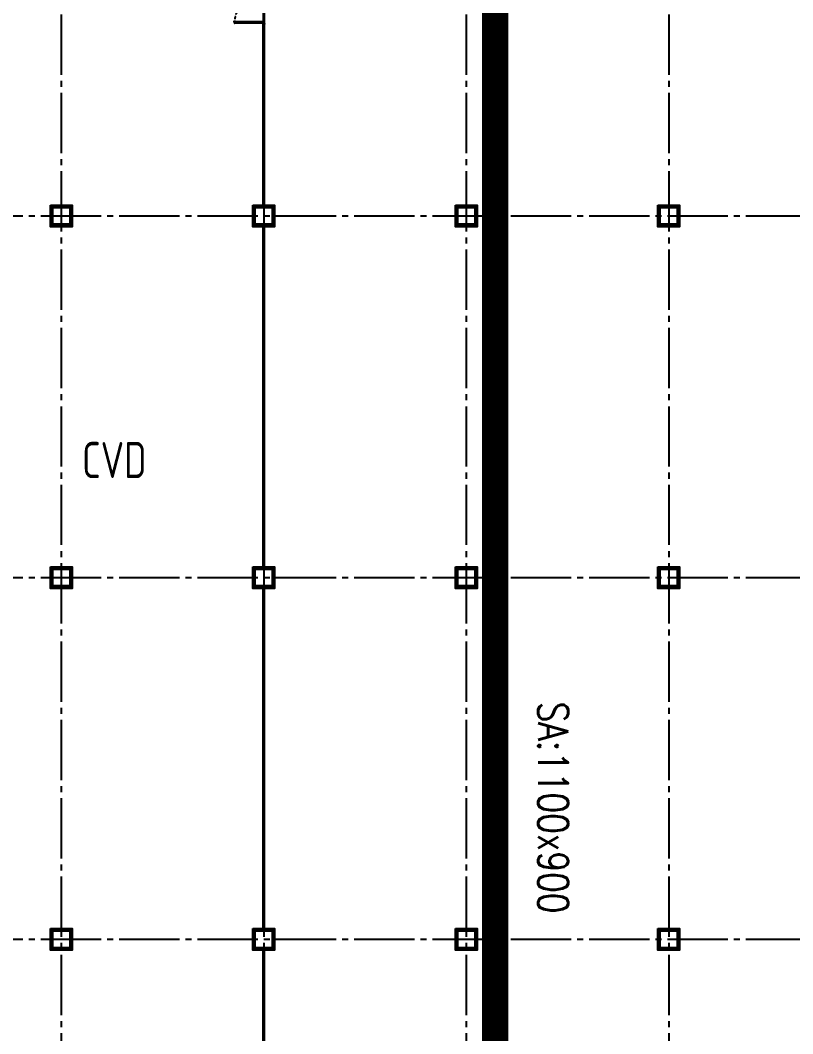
# Model space of a CAD drawing. Extents: x -960 to 27370, y -3283 to 11880.
# Drawn here: x 6670 to 9874, y 4108 to 8311 of the extents above; entities that cross this region are included whole.
import ezdxf
from ezdxf.enums import TextEntityAlignment as Align
from ezdxf.lldxf.tags import DXFTag

# ---------------------------------------------------------------- set-up
doc = ezdxf.new("R2010")
doc.units = 0
doc.header["$LTSCALE"] = 100
doc.linetypes.add('188K-SM-03-F10-ARCH-PA-Y2257103$0$DASHED', pattern=[19.05, 12.7, -6.35])
doc.linetypes.add('X-S-FAB-L10$0$COL-CEN-LIN', pattern=[3.25, 2.5, -0.25, 0.25, -0.25])
for name, color, linetype in [('0-xref', 8, 'Continuous'), ('188K-SM-03-F10-ARCH-PA-Y2257103$0$K-Door', 4, 'Continuous'), ('188K-SM-03-F10-ARCH-PA-Y2257103$0$K-P1S-4.2-單抗', 3, 'Continuous'), ('188K-SM-03-F10-ARCH-PA-Y2257103$0$K-P2D-4.2-雙抗', 30, 'Continuous'), ('188K-SM-03-F10-ARCH-PA-Y2257103$0$K-TXT', 7, 'Continuous'), ('188K-SM-03-F10-ARCH-PA-Y2257103$0$K-貼白鐵-1.5', 6, '188K-SM-03-F10-ARCH-PA-Y2257103$0$DASHED'), ('188K-SM-07-F15-HVAC-MA DUCT-Y2257103$0$0-MAU-SA', 5, 'Continuous'), ('188K-SM-07-F15-HVAC-MA DUCT-Y2257103$0$01-電力-CSA', 1, 'Continuous'), ('X-S-FAB-L10$0$0-DIM-TXT', 8, 'Continuous'), ('X-S-FAB-L10$0$BLOCK', 8, 'Continuous'), ('X-S-FAB-L10$0$CCL', 8, 'X-S-FAB-L10$0$COL-CEN-LIN'), ('X-S-FAB-L10$0$COL-S', 8, 'Continuous')]:
    doc.layers.add(name, color=color, linetype=linetype)
doc.styles.add('188K-SM-03-F10-ARCH-PA-Y2257103$0$14P7-XFDP10$0$AA-TXT', font='simplex.shx', dxfattribs={"width": 0.8, "bigfont": 'chineset.shx'})
doc.styles.add('188K-SM-03-F10-ARCH-PA-Y2257103$0$AA-TXT', font='isocp.shx', dxfattribs={"width": 0.8, "bigfont": 'chineset.shx'})
doc.styles.add('188K-SM-03-F10-ARCH-PA-Y2257103$0$Standard', font='txt.shx', dxfattribs={"bigfont": 'chineset.shx'})
doc.styles.add('188K-SM-07-F15-HVAC-MA DUCT-Y2257103$0$00-AEX$0$HKEC', font='romans.shx', dxfattribs={"bigfont": 'china.shx'})
doc.styles.add('X-S-FAB-L10$0$CHINA', font='simplex.shx', dxfattribs={"width": 0.75, "bigfont": 'chineset.shx'})
doc.styles.add('X-S-FAB-L10$0$Standard', font='', dxfattribs={"width": 0.8})
doc.styles.add('X-S-FAB-L10$0$TG_NOTE_TEXT', font='simplex.shx', dxfattribs={"width": 0.75, "bigfont": 'chineset.shx'})
doc.styles.get('X-S-FAB-L10$0$Standard').set_extended_font_data('Microsoft JhengHei')
tags = doc.linetypes.add('188K-SM-03-F10-ARCH-PA-Y2257103$0$S.P_LINE', pattern='A,12.7,-5.08,["S.P",188K-SM-03-F10-ARCH-PA-Y2257103$0$Standard,S=4,R=0,X=-2.54,Y=-1.27],-6.35', length=24.13).pattern_tags.tags
tags[6] = DXFTag(74, 10)

# ---------------------------------------------------------------- blocks, each defined once
blk = doc.blocks.new('X-S-FAB-L10$0$FAB2-L05')
at = {"layer": 'X-S-FAB-L10$0$CCL'}
for p, q in [((-19320, 11005), (-19320, 0)), ((-18480, 11005), (-18480, 0)), ((-17640, 11005), (-17640, 0)), ((-16800, 11005), (-16800, 0)), ((-26880, 8220), (1210, 8220)), ((-26880, 6720), (1210, 6720)), ((-26880, 5220), (1210, 5220))]:
    blk.add_line(p, q, dxfattribs=at)
at = {"layer": 'X-S-FAB-L10$0$COL-S'}
for points in [[(-19355, 8255), (-19285, 8255), (-19285, 8185), (-19355, 8185)], [(-18515, 8255), (-18445, 8255), (-18445, 8185), (-18515, 8185)], [(-17675, 8255), (-17605, 8255), (-17605, 8185), (-17675, 8185)], [(-16835, 8255), (-16765, 8255), (-16765, 8185), (-16835, 8185)], [(-19355, 6755), (-19285, 6755), (-19285, 6685), (-19355, 6685)], [(-18515, 6755), (-18445, 6755), (-18445, 6685), (-18515, 6685)], [(-17675, 6755), (-17605, 6755), (-17605, 6685), (-17675, 6685)], [(-16835, 6755), (-16765, 6755), (-16765, 6685), (-16835, 6685)], [(-19355, 5255), (-19285, 5255), (-19285, 5185), (-19355, 5185)], [(-18515, 5255), (-18445, 5255), (-18445, 5185), (-18515, 5185)], [(-17675, 5255), (-17605, 5255), (-17605, 5185), (-17675, 5185)], [(-16835, 5255), (-16765, 5255), (-16765, 5185), (-16835, 5185)]]:
    blk.add_lwpolyline(points, close=True, dxfattribs=at)
blk = doc.blocks.new('X-S-FAB-L10')
at = {"layer": 'X-S-FAB-L10$0$COL-S'}
for p, q in [((6805, 7535), (6875, 7535)), ((6805, 7465), (6805, 7535)), ((6875, 7535), (6875, 7465)), ((7645, 7535), (7715, 7535)), ((7645, 7465), (7645, 7535)), ((7715, 7535), (7715, 7465)), ((8485, 7535), (8555, 7535)), ((8485, 7465), (8485, 7535)), ((8555, 7535), (8555, 7465)), ((9325, 7535), (9395, 7535)), ((9325, 7465), (9325, 7535)), ((9395, 7535), (9395, 7465)), ((6875, 7465), (6805, 7465)), ((7715, 7465), (7645, 7465)), ((8555, 7465), (8485, 7465)), ((9395, 7465), (9325, 7465)), ((6805, 6035), (6875, 6035)), ((6805, 5965), (6805, 6035)), ((6875, 6035), (6875, 5965)), ((7645, 6035), (7715, 6035)), ((7645, 5965), (7645, 6035)), ((7715, 6035), (7715, 5965)), ((8485, 6035), (8555, 6035)), ((8485, 5965), (8485, 6035)), ((8555, 6035), (8555, 5965)), ((9325, 6035), (9395, 6035)), ((9325, 5965), (9325, 6035)), ((9395, 6035), (9395, 5965)), ((6875, 5965), (6805, 5965)), ((7715, 5965), (7645, 5965)), ((8555, 5965), (8485, 5965)), ((9395, 5965), (9325, 5965)), ((6805, 4535), (6875, 4535)), ((6805, 4465), (6805, 4535)), ((6875, 4535), (6875, 4465)), ((7645, 4535), (7715, 4535)), ((7645, 4465), (7645, 4535)), ((7715, 4535), (7715, 4465)), ((8485, 4535), (8555, 4535)), ((8485, 4465), (8485, 4535)), ((8555, 4535), (8555, 4465)), ((9325, 4535), (9395, 4535)), ((9325, 4465), (9325, 4535)), ((9395, 4535), (9395, 4465)), ((6875, 4465), (6805, 4465)), ((7715, 4465), (7645, 4465)), ((8555, 4465), (8485, 4465)), ((9395, 4465), (9325, 4465))]:
    blk.add_line(p, q, dxfattribs=at)
at = {"layer": 'X-S-FAB-L10$0$BLOCK'}
blk.add_blockref('X-S-FAB-L10$0$FAB2-L05', (26160, -720), dxfattribs=at)
at = {"style": 'X-S-FAB-L10$0$TG_NOTE_TEXT', "width": 0.5, "flags": 1}
for p in [(7463.301, 9020), (18268.251, 8649), (11197.77, 4800.167), (16485.801, 4800.167), (25420.27, 2635), (13360, 320.001, 0), (7463.301, -33.333)]:
    blk.add_attdef('WH', text='', height=20, dxfattribs=at).set_placement(p, align=Align.BOTTOM_LEFT)
at = {"width": 0.5}
for style, p in [('X-S-FAB-L10$0$TG_NOTE_TEXT', (7585, 9020)), ('X-S-FAB-L10$0$TG_NOTE_TEXT', (18389.95, 8649)), ('X-S-FAB-L10$0$TG_NOTE_TEXT', (11117.5, 4813.5)), ('X-S-FAB-L10$0$TG_NOTE_TEXT', (16607.5, 4813.5)), ('X-S-FAB-L10$0$TG_NOTE_TEXT', (25350, 2635)), ('X-S-FAB-L10$0$Standard', (13129.375, 325.001, 0)), ('X-S-FAB-L10$0$TG_NOTE_TEXT', (7585, -20))]:
    blk.add_attdef('DESC', text='', height=10, dxfattribs=dict(at, style=style)).set_placement(p, align=Align.BOTTOM_LEFT)
for tag, style, p in [('TYPE', 'X-S-FAB-L10$0$TG_NOTE_TEXT', (7619.286, 9020)), ('NO', 'X-S-FAB-L10$0$TG_NOTE_TEXT', (7650.095, 9020)), ('TYPE', 'X-S-FAB-L10$0$TG_NOTE_TEXT', (18424.236, 8649)), ('NO', 'X-S-FAB-L10$0$TG_NOTE_TEXT', (18455.045, 8649)), ('NO', 'X-S-FAB-L10$0$TG_NOTE_TEXT', (11088.595, 4813.5)), ('TYPE', 'X-S-FAB-L10$0$TG_NOTE_TEXT', (11151.786, 4813.5)), ('TYPE', 'X-S-FAB-L10$0$TG_NOTE_TEXT', (16641.786, 4813.5)), ('NO', 'X-S-FAB-L10$0$TG_NOTE_TEXT', (16672.595, 4813.5)), ('NO', 'X-S-FAB-L10$0$TG_NOTE_TEXT', (25313, 2635)), ('TYPE', 'X-S-FAB-L10$0$TG_NOTE_TEXT', (25350, 2635)), ('NO', 'X-S-FAB-L10$0$Standard', (13100, 320.001, 0)), ('TYPE', 'X-S-FAB-L10$0$Standard', (13129.375, 320.001, 0)), ('TYPE', 'X-S-FAB-L10$0$TG_NOTE_TEXT', (7619.286, -20)), ('NO', 'X-S-FAB-L10$0$TG_NOTE_TEXT', (7650.095, -20))]:
    blk.add_attdef(tag, text='', height=10, dxfattribs=dict(at, style=style)).set_placement(p, align=Align.BOTTOM_RIGHT)
at = {"style": 'X-S-FAB-L10$0$TG_NOTE_TEXT', "width": 0.5, "flags": 1}
for rotation, p in [(180, (43, 7480)), (180, (943, 7480)), (90, (24310, 3717.77)), (270, (17080, 1711.699))]:
    blk.add_attdef('WH', text='', height=20, rotation=rotation, dxfattribs=at).set_placement(p, align=Align.BOTTOM_LEFT)
at = {"width": 0.5}
for rotation, style, p in [(180, 'X-S-FAB-L10$0$Standard', (317.625, 7480)), (180, 'X-S-FAB-L10$0$Standard', (1217.625, 7480)), (90, 'X-S-FAB-L10$0$TG_NOTE_TEXT', (24310, 3647.5)), (270, 'X-S-FAB-L10$0$TG_NOTE_TEXT', (17080, 1605))]:
    blk.add_attdef('DESC', text='', height=10, rotation=rotation, dxfattribs=dict(at, style=style)).set_placement(p, align=Align.BOTTOM_LEFT)
for tag, rotation, style, p in [('TYPE', 180, 'X-S-FAB-L10$0$Standard', (317.625, 7480)), ('NO', 180, 'X-S-FAB-L10$0$Standard', (347, 7480)), ('TYPE', 180, 'X-S-FAB-L10$0$Standard', (1217.625, 7480)), ('NO', 180, 'X-S-FAB-L10$0$Standard', (1247, 7480)), ('TYPE', 90, 'X-S-FAB-L10$0$TG_NOTE_TEXT', (24310, 3647.5)), ('NO', 90, 'X-S-FAB-L10$0$TG_NOTE_TEXT', (24310, 3610.5)), ('TYPE', 270, 'X-S-FAB-L10$0$TG_NOTE_TEXT', (17080, 1605)), ('NO', 270, 'X-S-FAB-L10$0$TG_NOTE_TEXT', (17080, 1573))]:
    blk.add_attdef(tag, text='', height=10, rotation=rotation, dxfattribs=dict(at, style=style)).set_placement(p, align=Align.BOTTOM_RIGHT)
at = {"layer": 'X-S-FAB-L10$0$0-DIM-TXT', "style": 'X-S-FAB-L10$0$CHINA', "width": 0.75}
for p in [(667.414, 7855.1, -2689.4), (22627.353, 6728.814), (25644.722, 6728.814), (24778.787, 5569.051), (1118.252, 4980), (417.801, 4594.623), (23874.84, 4355), (22927.43, 4330.122), (23749.869, 3901.367), (417.801, 3765.236), (1118.252, 3730), (417.801, 3115.79), (536.882, 2227.832), (16908.994, 1782.652), (888.445, 880.466), (16977.43, 750), (18878.841, 750), (25641.221, 553.233), (21364.03, 526.894)]:
    blk.add_attdef('HIG', text='', height=80, dxfattribs=at).set_placement(p, align=Align.MIDDLE_LEFT)
blk = doc.blocks.new('188K-SM-03-F10-ARCH-PA-Y2257103$0$雙開門-2400×2400')
for p, q in [((225.2, 117.7), (223.8, 117.6)), ((229.2, 117.7), (225.2, 117.7)), ((225.2, 115.5), (229.2, 115.5)), ((229.2, 119), (229.2, 114.1)), ((230, 119), (229.2, 119)), ((229.2, 114.1), (230, 114.1)), ((230, 114.1), (230, 119)), ((0, 2.5), (0, -2.5)), ((0, -1.9), (0, 1.9)), ((0.6, 2.5), (3, 2.5)), ((3, 2.5), (3, 0.2)), ((3, 0.2), (3, 0.2)), ((239.4, 2.5), (237, 2.5)), ((237, 2.5), (237, -0.2)), ((237, -0.2), (237, 0)), ((240, 2.5), (240, -2.5)), ((240, -1.9), (240, 1.9)), ((3, -2.5), (0.6, -2.5)), ((4.7, -1.9), (3, -2.5)), ((3.7, -0.6), (3.9, -0.6)), ((3.9, -0.6), (4, -0.6)), ((4.1, -0.7), (4, -0.7)), ((4, -0.7), (4, -1.5)), ((4, -1.5), (4.6, -1.5)), ((4.5, -0.2), (4.1, -0.2)), ((4.1, -0.7), (4.1, -0.7)), ((4.6, -0.7), (4.5, -0.7)), ((4.5, -0.7), (4.5, -0.7)), ((4.6, -0.6), (4.7, -0.6)), ((4.6, -1.5), (4.6, -0.7)), ((4.7, -0.6), (4.8, -0.6)), ((5, -0.8), (5, -1.5)), ((235, -0.8), (235, -1.5)), ((235.3, -0.6), (235.2, -0.6)), ((235.4, -0.6), (235.3, -0.6)), ((235.3, -1.9), (237, -2.5)), ((235.4, -1.5), (235.4, -0.7)), ((235.4, -0.7), (235.5, -0.7)), ((236, -1.5), (235.4, -1.5)), ((235.5, -0.2), (235.9, -0.2)), ((235.5, -0.7), (235.5, -0.7)), ((235.9, -0.7), (235.9, -0.7)), ((235.9, -0.7), (236, -0.7)), ((236.1, -0.6), (236, -0.6)), ((236, -0.7), (236, -1.5)), ((236.3, -0.6), (236.1, -0.6)), ((237, -2.5), (239.4, -2.5))]:
    blk.add_line(p, q)
for points in [[(10.9, 121.6), (10.9, 123.4), (10.9, 121.6), (4.3, 121.6), (4.3, 121.5), (4.7, 121.5), (4.7, 120.4, 0.414214), (4.8, 120.3), (5, 120.3), (5, 120.4), (4.9, 120.4), (4.9, 121.4), (5, 121.4), (5, 4.1), (4.9, 4.1), (4.9, 5.1), (5, 5.1), (5, 5.2), (4.8, 5.2, 0.414214), (4.7, 5.1), (4.7, 4, 0.414214), (4.8, 3.8), (10.2, 3.8, 0.414214), (10.3, 4), (10.3, 5.1, 0.414214), (10.2, 5.2), (10, 5.2), (10, 5.1), (10.1, 5.1), (10.1, 4.1), (10, 4.1), (10, 121.4), (10.1, 121.4), (10.1, 120.4), (10, 120.4), (10, 120.3), (10.2, 120.3, 0.414214), (10.3, 120.4), (10.3, 121.4), (11.1, 121.4, 0.414214), (11.1, 121.4), (11.1, 123.6, 0.414214), (11.1, 123.7), (10.3, 123.7), (10.3, 123.4), (10.9, 123.4)], [(235.9, 121.6), (235.9, 123.4), (235.9, 121.6), (229.3, 121.6), (229.3, 121.5), (229.7, 121.5), (229.7, 120.4, 0.414214), (229.8, 120.3), (230, 120.3), (230, 120.4), (229.9, 120.4), (229.9, 121.4), (230, 121.4), (230, 4.1), (229.9, 4.1), (229.9, 5.1), (230, 5.1), (230, 5.2), (229.8, 5.2, 0.414214), (229.7, 5.1), (229.7, 4, 0.414214), (229.8, 3.8), (235.2, 3.8, 0.414214), (235.3, 4), (235.3, 5.1, 0.414214), (235.2, 5.2), (235, 5.2), (235, 5.1), (235.1, 5.1), (235.1, 4.1), (235, 4.1), (235, 121.4), (235.1, 121.4), (235.1, 120.4), (235, 120.4), (235, 120.3), (235.2, 120.3, 0.414214), (235.3, 120.4), (235.3, 121.4), (236.1, 121.4, 0.414214), (236.1, 121.4), (236.1, 123.6, 0.414214), (236.1, 123.7), (235.3, 123.7), (235.3, 123.4), (235.9, 123.4)], [(235.8, 117.7), (239.8, 117.7), (241.2, 117.6, -0.327495), (242, 116.9, -0.089847), (242.2, 106.2, -1.144881), (240.3, 106.6, 0.137079), (240.3, 114.9, 0.349357), (239.8, 115.5), (235.8, 115.5)]]:
    blk.add_lwpolyline(points, format="xyb")
blk.add_lwpolyline([(235, 114.1), (235, 119), (235.8, 119), (235.8, 114.1)], close=True)
at = {"ltscale": 500}
for points in [[(3.3, 0.3), (3.3, 3.1), (3, 3.1), (3, 0.3)], [(8.5, 3.8), (4, 3.8), (4, 4.1), (8.5, 4.1)], [(231.5, 3.8), (236, 3.8), (236, 4.1), (231.5, 4.1)], [(236.7, -0.1), (236.7, 3.1), (237, 3.1), (237, -0.1)]]:
    blk.add_lwpolyline(points, close=True, dxfattribs=at)
at = {"linetype": '188K-SM-03-F10-ARCH-PA-Y2257103$0$DASHED', "ltscale": 0.01}
for centre, start, end in [((3.5, 5.1), 0, 85.9993), ((236.5, 5.1), 94.0007, 180)]:
    blk.add_arc(centre, 116.5, start, end, dxfattribs=at)
for centre, radius, start, end in [((0.6, 1.9), 0.598, 90, 180), ((3.9, 0.2), 0.855, 178.2453, 256.7344), ((236.3, 0), 0.659, 270, 360), ((239.4, 1.9), 0.598, 0, 90), ((0.6, -1.9), 0.598, 180, 270), ((4.3, -0.6), 0.427, 111.7868, 180), ((4, -0.7), 0.11, 360, 90), ((4.3, -0.6), 0.427, 0, 68.2132), ((4.6, -0.7), 0.11, 90, 180), ((4.5, -1.5), 0.5, 288.9704, 0), ((4.8, -0.8), 0.2, 0, 90), ((235.2, -0.8), 0.2, 90, 180), ((235.5, -1.5), 0.5, 180, 251.0296), ((235.7, -0.6), 0.427, 111.7868, 180), ((235.4, -0.7), 0.11, 360, 90), ((235.7, -0.6), 0.427, 0, 68.2132), ((236, -0.7), 0.11, 90, 180), ((239.4, -1.9), 0.598, 270, 360)]:
    blk.add_arc(centre, radius, start, end)
for centre, major_axis, start_param, end_param in [((252.5, 110.9), (-21.3, 21.3), 0.585307, 0.943734), ((223.8, 106.3), (-0.707, 0.707), 0.872811, 4.284184), ((223.9, 116.7), (0.624, 0.624), 0.866962, 2.13291), ((239.6, 110.8), (-10.9, 10.9), 0.51383, 1.058752), ((225.3, 114.9), (-0.417, 0.417), -0.669314, 0.675093)]:
    blk.add_ellipse(centre, major_axis=major_axis, ratio=1, start_param=start_param, end_param=end_param)
at = {"ltscale": 500, "extrusion": (0, 0, -1)}
blk.add_ellipse((3.5, 3.6), major_axis=(0.495, 0.495), ratio=1, start_param=3.926991, end_param=10.210176, dxfattribs=at)
at = {"ltscale": 500}
blk.add_ellipse((236.5, 3.6), major_axis=(-0.495, 0.495), ratio=1, start_param=3.926991, end_param=10.210176, dxfattribs=at)
at = {"color": 8, "style": '188K-SM-03-F10-ARCH-PA-Y2257103$0$14P7-XFDP10$0$AA-TXT', "width": 0.8}
blk.add_text('2400x2400', height=12, dxfattribs=at).set_placement((120, -13.5), align=Align.MIDDLE_CENTER)
blk = doc.blocks.new('188K-SM-03-F10-ARCH-PA-Y2257103')
at = {"layer": '188K-SM-03-F10-ARCH-PA-Y2257103$0$K-P1S-4.2-單抗'}
for points in [[(6795, 7545), (6885, 7545), (6885, 7455), (6795, 7455)], [(6800, 7540), (6880, 7540), (6880, 7460), (6800, 7460)], [(7635, 7545), (7725, 7545), (7725, 7455), (7635, 7455)], [(7640, 7540), (7720, 7540), (7720, 7460), (7640, 7460)], [(8475, 7545), (8565, 7545), (8565, 7455), (8475, 7455)], [(8480, 7540), (8560, 7540), (8560, 7460), (8480, 7460)], [(9315, 7545), (9405, 7545), (9405, 7455), (9315, 7455)], [(9320, 7540), (9400, 7540), (9400, 7460), (9320, 7460)], [(6795, 6045), (6885, 6045), (6885, 5955), (6795, 5955)], [(6800, 6040), (6880, 6040), (6880, 5960), (6800, 5960)], [(7635, 6045), (7725, 6045), (7725, 5955), (7635, 5955)], [(7640, 6040), (7720, 6040), (7720, 5960), (7640, 5960)], [(8475, 6045), (8565, 6045), (8565, 5955), (8475, 5955)], [(8480, 6040), (8560, 6040), (8560, 5960), (8480, 5960)], [(9315, 6045), (9405, 6045), (9405, 5955), (9315, 5955)], [(9320, 6040), (9400, 6040), (9400, 5960), (9320, 5960)], [(6795, 4545), (6885, 4545), (6885, 4455), (6795, 4455)], [(6800, 4540), (6880, 4540), (6880, 4460), (6800, 4460)], [(7635, 4545), (7725, 4545), (7725, 4455), (7635, 4455)], [(7640, 4540), (7720, 4540), (7720, 4460), (7640, 4460)], [(8475, 4545), (8565, 4545), (8565, 4455), (8475, 4455)], [(8480, 4540), (8560, 4540), (8560, 4460), (8480, 4460)], [(9315, 4545), (9405, 4545), (9405, 4455), (9315, 4455)], [(9320, 4540), (9400, 4540), (9400, 4460), (9320, 4460)]]:
    blk.add_lwpolyline(points, close=True, dxfattribs=at)
at = {"layer": '188K-SM-03-F10-ARCH-PA-Y2257103$0$K-P2D-4.2-雙抗'}
for p, q in [((7677.5, 7545), (7677.5, 8295)), ((7677.5, 7545), (7677.5, 8295)), ((7677.5, 7545), (7677.5, 8295)), ((7682.5, 7545), (7682.5, 8295)), ((7682.5, 7545), (7682.5, 8295)), ((7682.5, 7545), (7682.5, 8295)), ((7677.5, 6045), (7677.5, 7455)), ((7677.5, 6045), (7677.5, 7455)), ((7677.5, 6045), (7677.5, 7455)), ((7682.5, 6045), (7682.5, 7455)), ((7682.5, 6045), (7682.5, 7455)), ((7682.5, 6045), (7682.5, 7455)), ((7677.5, 4545), (7677.5, 5955)), ((7677.5, 4545), (7677.5, 5955)), ((7677.5, 4545), (7677.5, 5955)), ((7682.5, 4545), (7682.5, 5955)), ((7682.5, 4545), (7682.5, 5955)), ((7682.5, 4545), (7682.5, 5955)), ((7677.5, 3045), (7677.5, 4455)), ((7677.5, 3045), (7677.5, 4455)), ((7677.5, 3045), (7677.5, 4455)), ((7682.5, 3045), (7682.5, 4455)), ((7682.5, 3045), (7682.5, 4455)), ((7682.5, 3045), (7682.5, 4455))]:
    blk.add_line(p, q, dxfattribs=at)
at = {"layer": '188K-SM-03-F10-ARCH-PA-Y2257103$0$K-貼白鐵-1.5', "linetype": '188K-SM-03-F10-ARCH-PA-Y2257103$0$S.P_LINE', "ltscale": 0.09, "const_width": 12, "elevation": 0}
blk.add_lwpolyline([(7679.9, 8285), (7679.9, 8630)], dxfattribs=at)
at = {"layer": '188K-SM-03-F10-ARCH-PA-Y2257103$0$K-Door', "rotation": 89.99999999999999}
blk.add_blockref('188K-SM-03-F10-ARCH-PA-Y2257103$0$雙開門-2400×2400', (7680, 8295), dxfattribs=at)
at = {"layer": '188K-SM-03-F10-ARCH-PA-Y2257103$0$K-TXT', "style": '188K-SM-03-F10-ARCH-PA-Y2257103$0$AA-TXT', "width": 0.8}
blk.add_text('CVD', height=150, dxfattribs=at).set_placement((7059.9, 6487.5), align=Align.MIDDLE_CENTER)
blk = doc.blocks.new('188K-SM-07-F15-HVAC-MA DUCT-Y2257103')
at = {"layer": '188K-SM-07-F15-HVAC-MA DUCT-Y2257103$0$0-MAU-SA', "color": 5, "const_width": 110}
blk.add_lwpolyline([(8640, -373), (8640, 8843.7)], dxfattribs=at)
at = {"layer": '188K-SM-07-F15-HVAC-MA DUCT-Y2257103$0$01-電力-CSA', "ltscale": 1000, "style": '188K-SM-07-F15-HVAC-MA DUCT-Y2257103$0$00-AEX$0$HKEC', "width": 0.8}
blk.add_text('SA:1100x900', height=125, rotation=270, dxfattribs=at).set_placement((8780.2, 5485.6), align=Align.BOTTOM_LEFT)

msp = doc.modelspace()

# ---------------------------------------------------------------- block references
msp.add_blockref('188K-SM-07-F15-HVAC-MA DUCT-Y2257103', (0, 0))
at = {"layer": '0-xref'}
for name in ['X-S-FAB-L10', '188K-SM-03-F10-ARCH-PA-Y2257103']:
    msp.add_blockref(name, (0, 0), dxfattribs=at)

doc.saveas('drawing.dxf')
